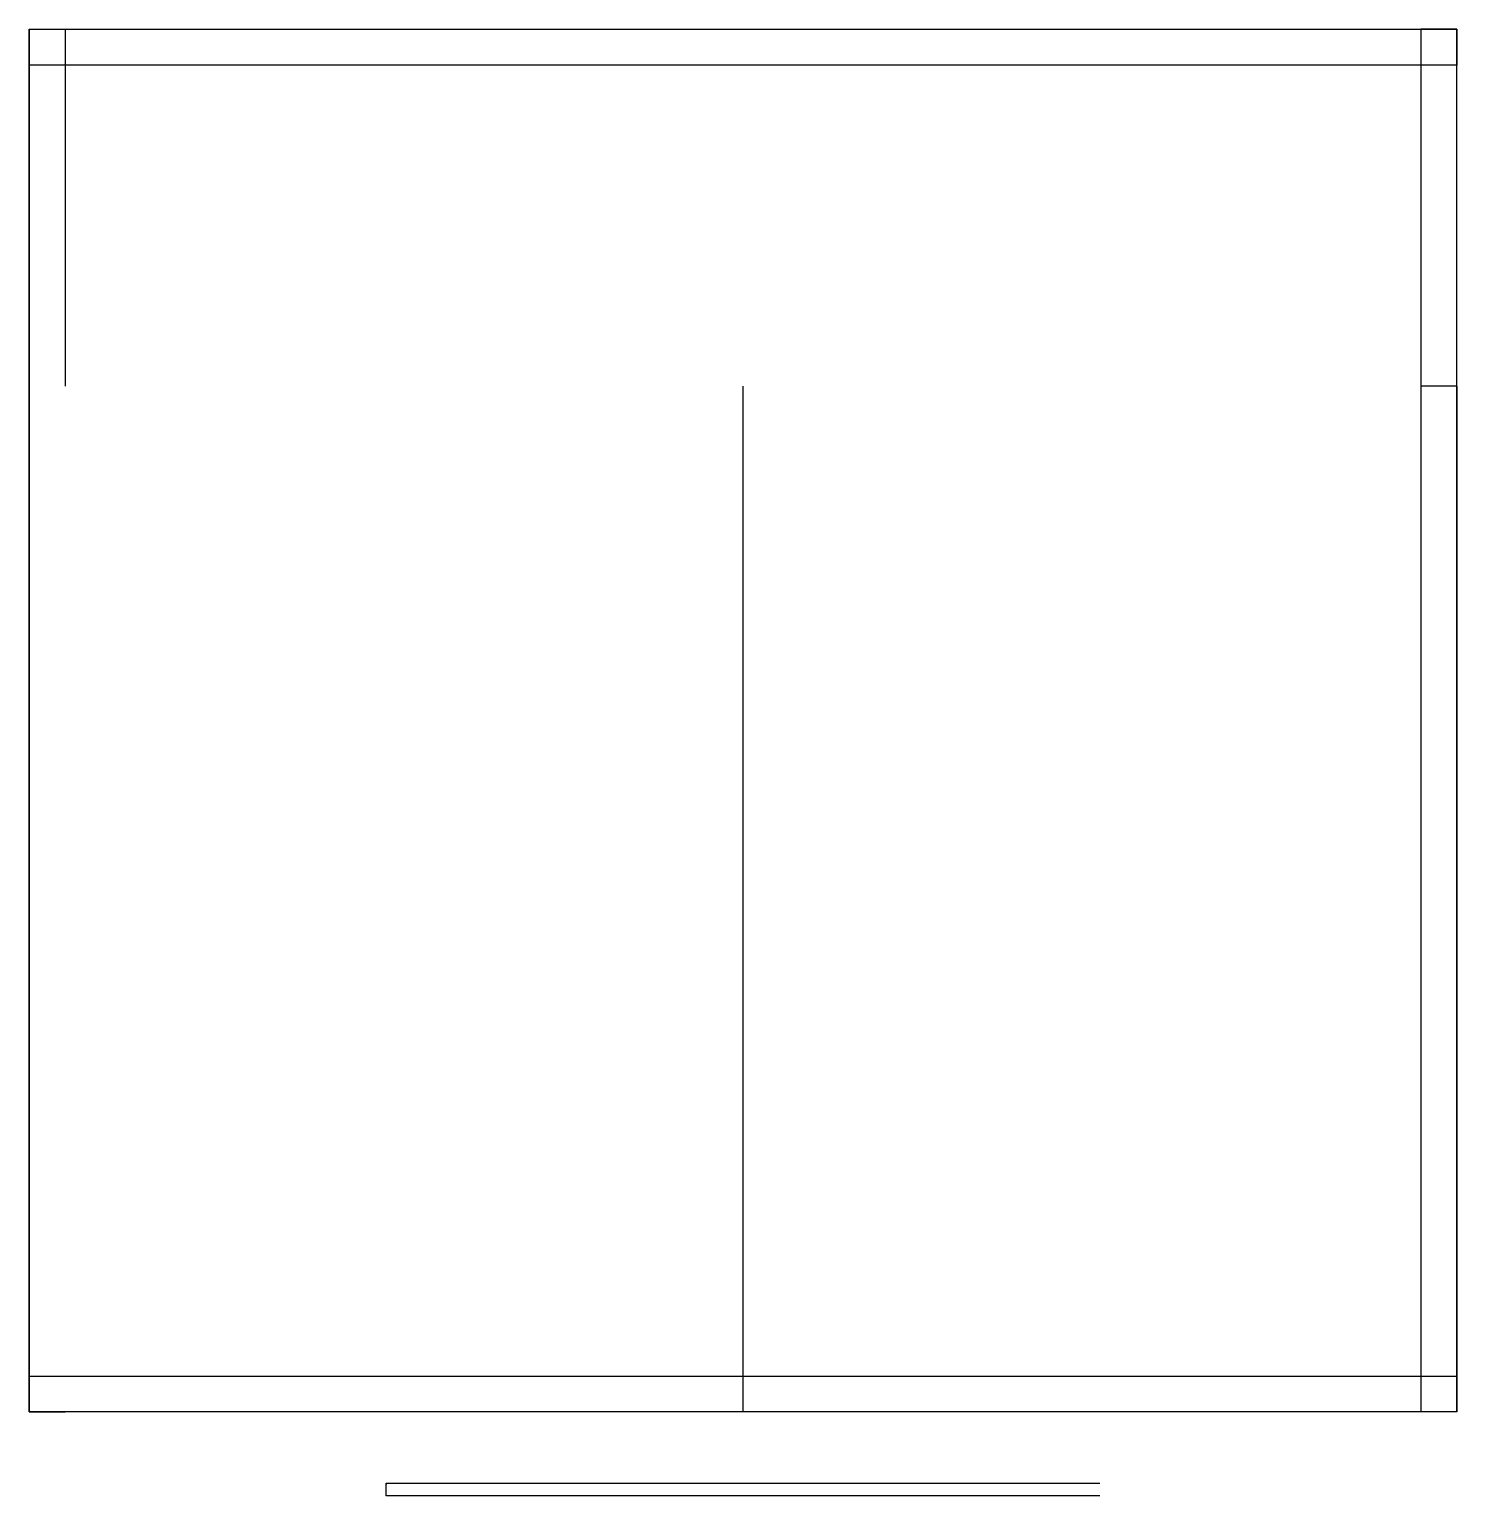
# Model space of a CAD drawing. Header units: millimetres. Extents: x 0 to 1900, y -1342 to 0.
# Drawn here: x 1100 to 1900, y -1342 to -520 of the extents above; entities outside this region: 1.
import ezdxf

# ---------------------------------------------------------------- set-up
doc = ezdxf.new("R2010")
doc.units = ezdxf.units.MM

msp = doc.modelspace()

# ---------------------------------------------------------------- linework, layer by layer
for p, q in [((0, 0), (0, -20)), ((1900, -720, 510), (1900, -720)), ((1900, -740, 510), (1900, -740)), ((1100, -1295, 510), (1100, -1275, 510)), ((1100, -1275, 510), (1900, -1275, 510)), ((1900, -1275, 510), (1900, -1295, 510)), ((1900, -1295, 510), (1100, -1295, 510))]:
    msp.add_line(p, q)
at = {"extrusion": (-1, 0, 0)}
for p, q in [((1100, -720, 510), (1100, -520, 510)), ((1100, -520, 510), (1100, -520)), ((1100, -520), (1100, -720)), ((1100, -520, 510), (1120, -520, 510)), ((1100, -520, 510), (1900, -520, 510)), ((1120, -520, 510), (1120, -720, 510)), ((1900, -520, 510), (1880, -520, 510)), ((1880, -520, 510), (1880, -720, 510)), ((1900, -720, 510), (1900, -520, 510)), ((1900, -520, 510), (1900, -540, 510)), ((1900, -540, 510), (1100, -540, 510))]:
    msp.add_line(p, q, dxfattribs=at)
at = {"extrusion": (0, 1, 0)}
for p, q in [((1100, -720, 510), (1100, -720)), ((1100, -720, 510), (1100, -1295, 510)), ((1100, -1295), (1100, -720)), ((1500, -1295), (1500, -720)), ((1500, -1295, 510), (1500, -720, 510)), ((1900, -720, 510), (1880, -720, 510)), ((1880, -720, 510), (1880, -1295, 510)), ((1900, -720, 510), (1900, -1295, 510)), ((1900, -1295), (1900, -720)), ((1100, -1295, 510), (1100, -1295)), ((1100, -1295, 510), (1120, -1295, 510)), ((1120, -1295), (1100, -1295)), ((1120, -1295, 510), (1120, -1295)), ((1500, -1295), (1500, -1295, 510)), ((1900, -1295, 510), (1880, -1295, 510)), ((1900, -1295, 510), (1900, -1295))]:
    msp.add_line(p, q, dxfattribs=at)
at = {"extrusion": (1, 0, 0)}
msp.add_line((1300, -1335, 335), (1300, -1335.7, 335), dxfattribs=at)
at = {"extrusion": (0, -1, 0)}
for p, q in [((1300, -1342, 390), (1300, -1335, 390)), ((1300, -1335, 390), (1700, -1335, 390))]:
    msp.add_line(p, q, dxfattribs=at)
at = {"color": 2, "extrusion": (0, -1, 0)}
msp.add_line((1700, -1342, 280), (1300, -1342, 280), dxfattribs=at)

doc.saveas('drawing.dxf')
